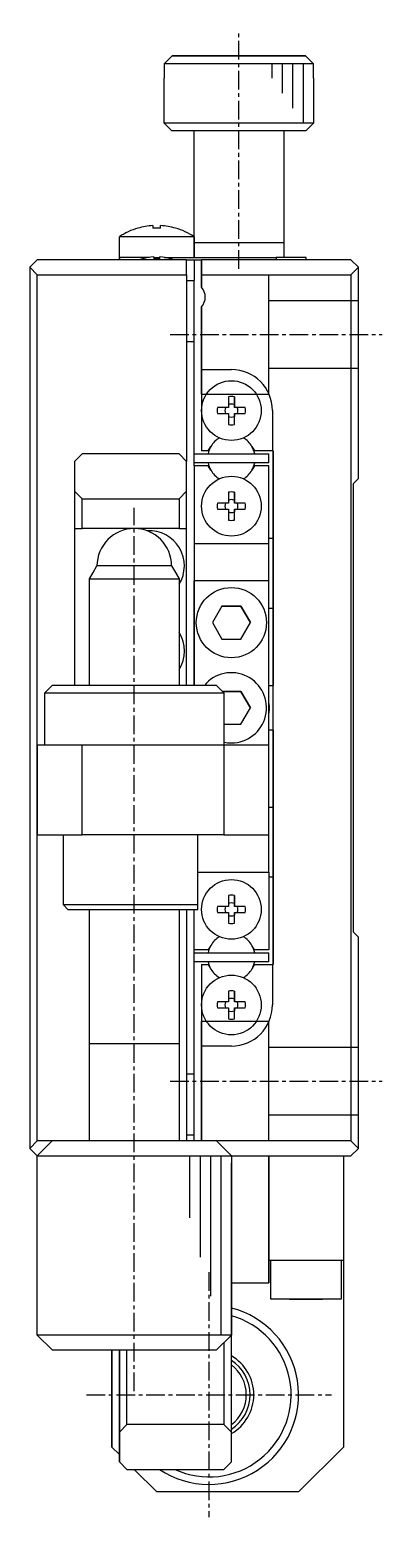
# Model space of a CAD drawing. Extents: x 417 to 593, y 60 to 280.
# Drawn here: x 569.4 to 593, y 180.6 to 280.2 of the extents above; entities that cross this region are included whole.
import ezdxf

# ---------------------------------------------------------------- set-up
doc = ezdxf.new("R2010")
doc.units = 0
doc.linetypes.add('CENTER', pattern=[2, 1.25, -0.25, 0.25, -0.25])
doc.layers.get('0').update_dxf_attribs({"linetype": 'CONTINUOUS'})
doc.layers.add('CENTER', color=1, linetype='CENTER')

# ---------------------------------------------------------------- blocks, each defined once
blk = doc.blocks.new('AID2940')
at = {"color": 3, "linetype": 'CONTINUOUS'}
for p, q in [((194.165, 97.851484), (190.002307, 97.851484)), ((194.165, 97.151484), (187.389871, 97.151484)), ((194.165, 95.751484), (182.165, 95.751484)), ((194.165, 96.451484), (184.777436, 96.451484))]:
    blk.add_line(p, q, dxfattribs=at)
at = {"color": 7, "linetype": 'CONTINUOUS'}
blk.add_line((194.165, 95.051484), (182.165, 95.051484), dxfattribs=at)
blk = doc.blocks.new('AID2952')
at = {"color": 3, "linetype": 'CONTINUOUS'}
for p, q in [((267.315, 91.651484), (265.314407, 91.651484)), ((267.315, 92.351484), (266.314111, 92.351484)), ((267.315, 90.951484), (264.314704, 90.951484)), ((267.315, 90.251484), (263.315, 90.251484))]:
    blk.add_line(p, q, dxfattribs=at)
at = {"color": 7, "linetype": 'CONTINUOUS'}
blk.add_line((266.315, 89.551484), (263.315, 89.551484), dxfattribs=at)

msp = doc.modelspace()

# ---------------------------------------------------------------- linework, layer by layer
at = {"color": 7, "linetype": 'CONTINUOUS'}
for p, q in [((578.893, 278.469), (578.39, 277.969)), ((578.39, 277.969), (588.34, 277.969)), ((578.39, 276.969), (578.39, 277.969)), ((578.893, 278.469), (587.837, 278.469)), ((587.837, 278.469), (578.893, 278.469)), ((588.34, 277.969), (587.837, 278.469)), ((588.34, 277.969), (588.34, 276.969)), ((578.365, 273.969), (578.365, 276.969)), ((578.365, 276.969), (578.39, 276.969)), ((578.365, 276.969), (578.39, 276.969)), ((588.34, 276.969), (588.365, 276.969)), ((588.34, 276.969), (588.365, 276.969)), ((588.365, 273.969), (578.365, 273.969)), ((578.865, 273.469), (578.365, 273.969)), ((588.365, 273.969), (587.865, 273.469)), ((578.865, 273.469), (587.865, 273.469)), ((580.365, 266.36), (580.365, 273.469)), ((586.365, 273.469), (586.365, 265.969)), ((576.603, 266.938), (576.606, 266.931)), ((577.605, 267.103), (577.605, 266.931)), ((578.125, 266.931), (578.125, 267.103)), ((579.123, 266.931), (579.127, 266.938)), ((579.123, 266.931), (579.127, 266.938)), ((580.365, 266.36), (575.365, 266.36)), ((575.365, 264.969), (575.365, 266.36)), ((580.365, 266.36), (580.365, 264.969)), ((580.365, 265.969), (580.365, 266.36)), ((580.365, 265.969), (583.365, 265.969)), ((580.365, 265.969), (583.365, 265.969)), ((580.365, 264.969), (580.365, 265.969)), ((583.365, 265.969), (586.365, 265.969)), ((583.365, 265.969), (586.365, 265.969)), ((586.365, 265.969), (586.365, 264.969)), ((577.365, 264.969), (575.365, 264.969)), ((575.365, 264.819), (575.365, 264.969)), ((575.365, 264.969), (575.365, 264.819)), ((577.665, 265.006), (577.665, 264.874)), ((577.665, 264.969), (578.065, 264.969)), ((578.065, 264.874), (578.065, 265.006)), ((578.391, 264.969), (585.865, 264.969)), ((587.865, 264.969), (585.865, 264.969)), ((587.865, 264.819), (587.865, 264.969)), ((569.865, 264.819), (569.365, 264.319)), ((569.365, 264.319), (569.365, 205.319)), ((569.365, 264.319), (569.865, 263.819)), ((579.865, 264.819), (569.865, 264.819)), ((576.915, 264.874), (576.936, 264.874)), ((577.665, 264.874), (578.065, 264.874)), ((578.793, 264.874), (578.815, 264.874)), ((579.865, 263.819), (579.865, 264.819)), ((579.865, 264.819), (580.865, 264.819)), ((580.365, 264.819), (580.365, 263.419)), ((590.865, 264.819), (580.865, 264.819)), ((580.865, 263.819), (580.865, 264.819)), ((580.865, 264.819), (580.865, 263.819)), ((591.365, 264.319), (590.865, 264.819)), ((590.865, 263.819), (591.365, 264.319)), ((591.365, 250.169), (591.365, 264.319)), ((569.865, 232.319), (569.865, 263.819)), ((569.865, 263.819), (579.865, 263.819)), ((579.865, 263.819), (579.865, 251.319)), ((579.865, 263.419), (580.365, 263.419)), ((580.365, 259.319), (580.365, 263.419)), ((580.865, 263.819), (590.865, 263.819)), ((580.865, 262.98), (580.865, 263.819)), ((580.865, 262.98), (580.865, 263.819)), ((580.865, 262.98), (580.865, 263.819)), ((580.865, 262.98), (580.865, 263.819)), ((580.865, 262.98), (580.865, 263.819)), ((580.865, 263.819), (580.865, 262.98)), ((590.865, 263.819), (590.865, 205.819)), ((580.865, 257.469), (580.865, 261.657)), ((580.865, 257.469), (580.865, 261.657)), ((580.865, 261.657), (580.865, 257.469)), ((580.865, 257.469), (580.865, 261.657)), ((580.865, 257.469), (580.865, 261.657)), ((580.865, 257.469), (580.865, 261.657)), ((580.365, 259.319), (579.865, 259.319)), ((580.365, 251.819), (580.365, 259.319)), ((580.865, 257.469), (580.865, 254.719)), ((580.865, 257.469), (580.865, 254.719)), ((580.865, 257.469), (582.865, 257.469)), ((580.865, 255.819), (580.865, 257.469)), ((580.865, 255.819), (580.865, 257.469)), ((580.865, 255.819), (580.865, 257.469)), ((580.865, 255.819), (580.865, 257.469)), ((582.665, 255.647), (582.665, 254.919)), ((583.065, 255.647), (583.065, 255.105)), ((583.065, 254.919), (583.065, 255.647)), ((583.065, 255.105), (583.065, 254.919)), ((580.865, 254.719), (580.865, 252.019)), ((580.865, 254.719), (580.865, 252.019)), ((582.665, 254.919), (581.936, 254.919)), ((581.936, 254.519), (582.665, 254.519)), ((582.665, 254.519), (582.665, 253.79)), ((583.793, 254.919), (583.065, 254.919)), ((583.065, 254.519), (583.065, 254.332)), ((583.065, 253.79), (583.065, 254.519)), ((583.065, 254.519), (583.793, 254.519)), ((583.065, 253.79), (583.065, 254.332)), ((585.615, 254.719), (585.615, 252.019)), ((585.615, 254.719), (585.615, 252.019)), ((581.32, 252.019), (580.865, 252.019)), ((581.32, 252.019), (581.49, 252.312)), ((584.409, 252.019), (584.239, 252.312)), ((584.239, 252.312), (584.409, 252.019)), ((585.615, 252.019), (584.409, 252.019)), ((585.615, 252.019), (585.665, 252.019)), ((585.665, 217.619), (585.665, 252.019)), ((585.665, 252.019), (585.665, 246.169)), ((572.365, 251.319), (572.865, 251.819)), ((572.365, 251.319), (572.365, 249.319)), ((579.365, 251.819), (572.865, 251.819)), ((579.365, 251.819), (579.865, 251.319)), ((579.865, 249.319), (579.865, 251.319)), ((580.365, 251.819), (585.365, 251.819)), ((580.365, 251.219), (580.365, 251.819)), ((585.365, 251.219), (580.365, 251.219)), ((580.365, 251.019), (580.365, 251.219)), ((580.365, 251.019), (580.365, 245.819)), ((581.32, 251.019), (580.365, 251.019)), ((581.49, 250.725), (581.32, 251.019)), ((584.409, 251.019), (584.239, 250.725)), ((584.409, 251.019), (584.239, 250.725)), ((585.365, 251.019), (584.409, 251.019)), ((585.365, 251.219), (585.365, 251.819)), ((585.365, 245.819), (585.365, 251.019)), ((591.365, 250.169), (591.015, 249.819)), ((572.365, 249.319), (572.365, 246.819)), ((572.865, 248.819), (572.365, 249.319)), ((579.865, 249.319), (579.365, 248.819)), ((579.865, 246.819), (579.865, 249.319)), ((582.665, 249.247), (582.665, 248.519)), ((583.065, 249.247), (583.065, 248.705)), ((583.065, 248.519), (583.065, 249.247)), ((591.015, 249.819), (591.015, 219.819)), ((572.865, 248.819), (579.365, 248.819)), ((572.865, 246.819), (572.865, 248.819)), ((579.365, 248.819), (579.365, 246.819)), ((582.665, 248.519), (581.936, 248.519)), ((581.936, 248.119), (582.665, 248.119)), ((582.665, 248.119), (582.665, 247.39)), ((583.065, 248.705), (583.065, 248.519)), ((583.793, 248.519), (583.065, 248.519)), ((583.065, 248.119), (583.065, 247.932)), ((583.065, 247.39), (583.065, 248.119)), ((583.065, 248.119), (583.793, 248.119)), ((583.065, 247.39), (583.065, 247.932)), ((572.365, 246.819), (572.365, 236.319)), ((572.365, 246.819), (572.865, 246.819)), ((579.365, 246.819), (572.865, 246.819)), ((579.365, 246.819), (579.865, 246.819)), ((579.865, 236.319), (579.865, 246.819)), ((585.365, 246.169), (585.665, 246.169)), ((585.665, 246.319), (585.665, 241.319)), ((585.665, 246.319), (585.665, 246.169)), ((580.365, 245.819), (585.365, 245.819)), ((580.365, 245.819), (580.365, 243.319)), ((585.365, 243.319), (585.365, 245.819)), ((573.615, 243.886), (573.865, 244.319)), ((576.387, 244.319), (573.865, 244.319)), ((578.865, 244.319), (576.387, 244.319)), ((578.865, 244.319), (579.115, 243.886)), ((573.365, 243.452), (573.615, 243.886)), ((573.365, 236.319), (573.365, 243.452)), ((573.365, 243.452), (576.392, 243.452)), ((576.392, 243.452), (579.365, 243.452)), ((579.115, 243.886), (579.365, 243.452)), ((579.365, 243.452), (579.365, 236.319)), ((580.365, 243.319), (580.365, 236.319)), ((580.365, 236.319), (580.365, 243.319)), ((585.365, 243.319), (580.365, 243.319)), ((585.365, 232.319), (585.365, 243.319)), ((582.23, 241.619), (581.594, 240.519)), ((582.23, 241.619), (583.5, 241.619)), ((583.5, 241.619), (582.23, 241.619)), ((583.5, 241.619), (584.135, 240.519)), ((584.135, 240.519), (583.5, 241.619)), ((585.665, 241.469), (585.365, 241.469)), ((585.665, 241.469), (585.665, 236.319)), ((585.665, 241.469), (585.665, 241.319)), ((581.594, 240.519), (582.23, 239.419)), ((583.5, 239.419), (584.135, 240.519)), ((582.23, 239.419), (583.5, 239.419)), ((570.365, 235.819), (570.865, 236.319)), ((581.865, 236.319), (570.865, 236.319)), ((581.865, 236.319), (582.365, 235.819)), ((585.365, 236.319), (585.665, 236.319)), ((585.665, 233.069), (585.665, 236.569)), ((585.665, 233.069), (585.665, 236.569)), ((570.365, 235.819), (582.365, 235.819)), ((570.365, 232.319), (570.365, 235.819)), ((582.265, 235.919), (583.5, 235.919)), ((583.5, 235.919), (582.265, 235.919)), ((582.365, 235.819), (582.365, 232.319)), ((583.5, 235.919), (584.135, 234.819)), ((584.135, 234.819), (583.5, 235.919)), ((585.365, 235.104), (585.388, 234.828)), ((583.5, 233.719), (584.135, 234.819)), ((585.389, 234.774), (585.365, 234.491)), ((582.365, 233.719), (583.5, 233.719)), ((585.665, 233.319), (585.365, 233.319)), ((585.665, 233.319), (585.665, 228.169)), ((569.865, 226.319), (569.865, 232.319)), ((569.865, 232.319), (569.865, 226.319)), ((572.865, 232.319), (569.865, 232.319)), ((572.865, 226.319), (572.865, 232.319)), ((582.365, 232.319), (572.865, 232.319)), ((582.365, 232.319), (582.365, 226.319)), ((585.365, 232.319), (582.365, 232.319)), ((585.365, 226.319), (585.365, 232.319)), ((585.365, 228.169), (585.665, 228.169)), ((585.665, 228.319), (585.665, 223.319)), ((585.665, 228.319), (585.665, 228.169)), ((569.865, 205.819), (569.865, 226.319)), ((569.865, 226.319), (572.865, 226.319)), ((571.615, 221.619), (571.615, 226.319)), ((582.365, 226.319), (572.865, 226.319)), ((580.615, 221.619), (580.615, 226.319)), ((582.365, 226.319), (585.365, 226.319)), ((585.365, 223.819), (585.365, 226.319)), ((580.615, 223.819), (585.365, 223.819)), ((585.365, 223.819), (585.365, 218.619)), ((585.665, 223.469), (585.365, 223.469)), ((585.665, 223.469), (585.665, 217.619)), ((585.665, 223.469), (585.665, 223.319)), ((582.665, 222.247), (582.665, 221.519)), ((583.065, 222.247), (583.065, 221.705)), ((583.065, 221.519), (583.065, 222.247)), ((580.615, 221.619), (571.615, 221.619)), ((571.915, 221.319), (571.615, 221.619)), ((571.915, 221.319), (580.615, 221.319)), ((573.365, 212.319), (573.365, 221.319)), ((579.365, 221.319), (579.365, 212.319)), ((579.865, 221.319), (579.865, 205.819)), ((580.365, 218.619), (580.365, 221.319)), ((580.615, 221.319), (580.615, 221.619)), ((582.665, 221.519), (581.936, 221.519)), ((581.936, 221.119), (582.665, 221.119)), ((582.665, 221.119), (582.665, 220.39)), ((583.065, 221.705), (583.065, 221.519)), ((583.793, 221.519), (583.065, 221.519)), ((583.065, 221.119), (583.065, 220.932)), ((583.065, 220.39), (583.065, 221.119)), ((583.065, 221.119), (583.793, 221.119)), ((583.065, 220.39), (583.065, 220.932)), ((591.015, 219.819), (591.365, 219.469)), ((591.365, 205.319), (591.365, 219.469)), ((580.365, 218.419), (580.365, 218.619)), ((581.32, 218.619), (580.365, 218.619)), ((580.365, 218.419), (585.365, 218.419)), ((580.365, 217.819), (580.365, 218.419)), ((581.49, 218.912), (581.32, 218.619)), ((584.409, 218.619), (584.239, 218.912)), ((584.409, 218.619), (584.239, 218.912)), ((585.365, 218.619), (584.409, 218.619)), ((585.365, 217.819), (585.365, 218.419)), ((580.365, 210.319), (580.365, 217.819)), ((585.365, 217.819), (580.365, 217.819)), ((580.865, 217.619), (580.865, 214.919)), ((580.865, 217.619), (580.865, 214.919)), ((580.865, 217.619), (581.32, 217.619)), ((581.32, 217.619), (581.49, 217.325)), ((584.409, 217.619), (584.239, 217.325)), ((584.239, 217.325), (584.409, 217.619)), ((584.409, 217.619), (585.615, 217.619)), ((585.615, 217.619), (585.615, 214.919)), ((585.615, 217.619), (585.615, 214.919)), ((585.615, 217.619), (585.665, 217.619)), ((582.665, 215.847), (582.665, 215.119)), ((583.065, 215.847), (583.065, 215.305)), ((583.065, 215.119), (583.065, 215.847)), ((583.065, 215.305), (583.065, 215.119)), ((580.865, 214.919), (580.865, 212.169)), ((580.865, 214.919), (580.865, 212.169)), ((582.665, 215.119), (581.936, 215.119)), ((581.936, 214.719), (582.665, 214.719)), ((582.665, 214.719), (582.665, 213.99)), ((583.793, 215.119), (583.065, 215.119)), ((583.065, 214.719), (583.065, 214.532)), ((583.065, 213.99), (583.065, 214.719)), ((583.065, 214.719), (583.793, 214.719)), ((583.065, 213.99), (583.065, 214.532)), ((580.865, 212.169), (580.865, 213.819)), ((580.865, 212.169), (580.865, 213.819)), ((580.865, 212.169), (580.865, 213.819)), ((580.865, 212.169), (580.865, 213.819)), ((573.365, 212.319), (573.365, 212.324)), ((573.365, 205.819), (573.365, 212.319)), ((576.292, 212.319), (573.365, 212.319)), ((573.365, 212.314), (573.365, 212.319)), ((576.365, 212.319), (576.292, 212.319)), ((576.492, 212.319), (576.365, 212.319)), ((579.365, 212.319), (576.492, 212.319)), ((579.365, 212.324), (579.365, 212.319)), ((579.365, 212.319), (579.365, 205.819)), ((579.365, 212.319), (579.365, 212.314)), ((580.865, 205.819), (580.865, 212.169)), ((580.865, 205.819), (580.865, 212.169)), ((580.865, 212.169), (580.865, 205.819)), ((580.865, 205.819), (580.865, 212.169)), ((580.865, 205.819), (580.865, 212.169)), ((580.865, 205.819), (580.865, 212.169)), ((582.865, 212.169), (580.865, 212.169)), ((579.865, 210.319), (580.365, 210.319)), ((580.365, 206.219), (580.365, 210.319)), ((579.865, 206.219), (580.365, 206.219)), ((580.365, 205.819), (580.365, 206.219)), ((569.865, 205.819), (569.365, 205.319)), ((569.365, 205.319), (569.865, 204.819)), ((569.865, 204.819), (570.865, 205.819)), ((570.865, 205.819), (569.865, 205.819)), ((576.414, 205.819), (570.865, 205.819)), ((581.865, 205.819), (576.414, 205.819)), ((590.865, 205.819), (581.865, 205.819)), ((581.865, 205.819), (582.865, 204.819)), ((591.365, 205.319), (590.865, 205.819)), ((590.865, 204.819), (591.365, 205.319)), ((569.865, 192.819), (569.865, 204.819)), ((569.865, 204.819), (576.424, 204.819)), ((576.424, 204.819), (582.865, 204.819)), ((582.865, 204.819), (590.865, 204.819)), ((582.865, 192.819), (582.865, 204.319)), ((585.365, 204.819), (585.365, 197.819)), ((585.365, 197.819), (585.365, 204.819)), ((590.365, 204.819), (590.365, 197.819)), ((590.365, 197.819), (585.365, 197.819)), ((585.365, 197.819), (585.365, 196.319)), ((585.365, 196.319), (585.365, 197.819)), ((585.515, 195.219), (585.515, 197.819)), ((590.215, 197.819), (590.215, 195.219)), ((590.365, 197.819), (590.365, 185.319)), ((582.865, 196.319), (585.365, 196.319)), ((590.215, 195.219), (585.515, 195.219)), ((590.215, 195.219), (585.515, 195.219)), ((587.865, 195.219), (586.765, 195.219)), ((586.765, 195.219), (587.865, 195.219)), ((587.865, 195.219), (588.965, 195.219)), ((588.965, 195.219), (587.865, 195.219)), ((582.865, 192.819), (569.865, 192.819)), ((570.865, 191.819), (569.865, 192.819)), ((582.865, 192.819), (581.865, 191.819)), ((582.365, 192.319), (582.365, 186.819)), ((582.865, 186.319), (582.865, 192.819)), ((570.865, 191.819), (581.865, 191.819)), ((574.865, 191.819), (574.865, 185.319)), ((574.865, 185.319), (574.865, 191.819)), ((575.365, 184.319), (575.365, 191.819)), ((575.365, 191.819), (575.365, 186.319)), ((575.865, 186.819), (575.865, 191.819)), ((575.365, 186.319), (575.865, 186.819)), ((575.365, 186.319), (575.365, 184.319)), ((582.365, 186.819), (575.865, 186.819)), ((582.365, 186.819), (582.865, 186.319)), ((582.865, 184.319), (582.865, 186.319)), ((574.865, 185.319), (575.365, 184.819)), ((575.365, 184.819), (574.865, 185.319)), ((590.365, 185.319), (587.365, 182.319)), ((575.365, 184.319), (575.865, 183.819)), ((575.865, 183.819), (575.365, 184.319)), ((582.865, 184.319), (582.365, 183.819)), ((575.865, 183.819), (582.365, 183.819)), ((576.365, 183.819), (577.865, 182.319)), ((577.865, 182.319), (576.365, 183.819)), ((587.365, 182.319), (577.865, 182.319))]:
    msp.add_line(p, q, dxfattribs=at)
at = {"color": 9, "linetype": 'CONTINUOUS'}
msp.add_line((585.865, 264.969), (585.865, 264.819), dxfattribs=at)
at = {"color": 3, "linetype": 'CONTINUOUS'}
for p, q in [((580.865, 263.819), (585.365, 263.819)), ((585.365, 255.819), (585.365, 263.819)), ((591.365, 262.069), (585.365, 262.069)), ((585.365, 257.569), (591.365, 257.569)), ((580.865, 255.819), (585.365, 255.819)), ((585.365, 213.819), (580.865, 213.819)), ((585.365, 205.819), (585.365, 213.819)), ((591.365, 212.069), (585.365, 212.069)), ((585.365, 207.569), (591.365, 207.569))]:
    msp.add_line(p, q, dxfattribs=at)
at = {"color": 7, "linetype": 'CONTINUOUS'}
msp.add_polyline3d([(578.125, 266.931, 0), (578.121, 266.931, 0), (578.117, 266.931, 0), (578.113, 266.932, 0), (578.108, 266.932, 0), (578.104, 266.932, 0), (578.1, 266.932, 0), (578.096, 266.932, 0), (578.092, 266.933, 0), (578.088, 266.933, 0), (578.084, 266.933, 0), (578.08, 266.933, 0), (578.076, 266.933, 0), (578.072, 266.934, 0), (578.068, 266.934, 0), (578.064, 266.934, 0), (578.06, 266.934, 0), (578.056, 266.934, 0), (578.052, 266.934, 0), (578.048, 266.935, 0), (578.043, 266.935, 0), (578.039, 266.935, 0), (578.035, 266.935, 0), (578.031, 266.935, 0), (578.027, 266.935, 0), (578.023, 266.935, 0), (578.019, 266.936, 0), (578.015, 266.936, 0), (578.011, 266.936, 0), (578.007, 266.936, 0), (578.003, 266.936, 0), (577.999, 266.936, 0), (577.995, 266.936, 0), (577.991, 266.936, 0), (577.987, 266.936, 0), (577.983, 266.937, 0), (577.978, 266.937, 0), (577.974, 266.937, 0), (577.97, 266.937, 0), (577.966, 266.937, 0), (577.962, 266.937, 0), (577.958, 266.937, 0), (577.954, 266.937, 0), (577.95, 266.937, 0), (577.946, 266.937, 0), (577.942, 266.937, 0), (577.938, 266.937, 0), (577.934, 266.937, 0), (577.93, 266.937, 0), (577.926, 266.938, 0), (577.922, 266.938, 0), (577.918, 266.938, 0), (577.913, 266.938, 0), (577.909, 266.938, 0), (577.905, 266.938, 0), (577.901, 266.938, 0), (577.897, 266.938, 0), (577.893, 266.938, 0), (577.889, 266.938, 0), (577.885, 266.938, 0), (577.881, 266.938, 0), (577.877, 266.938, 0), (577.873, 266.938, 0), (577.869, 266.938, 0), (577.865, 266.938, 0), (577.861, 266.938, 0), (577.857, 266.938, 0), (577.852, 266.938, 0), (577.848, 266.938, 0), (577.844, 266.938, 0), (577.84, 266.938, 0), (577.836, 266.938, 0), (577.832, 266.938, 0), (577.828, 266.938, 0), (577.824, 266.938, 0), (577.82, 266.938, 0), (577.816, 266.938, 0), (577.812, 266.938, 0), (577.808, 266.938, 0), (577.804, 266.938, 0), (577.8, 266.937, 0), (577.796, 266.937, 0), (577.792, 266.937, 0), (577.787, 266.937, 0), (577.783, 266.937, 0), (577.779, 266.937, 0), (577.775, 266.937, 0), (577.771, 266.937, 0), (577.767, 266.937, 0), (577.763, 266.937, 0), (577.759, 266.937, 0), (577.755, 266.937, 0), (577.751, 266.937, 0), (577.747, 266.937, 0), (577.743, 266.936, 0), (577.739, 266.936, 0), (577.735, 266.936, 0), (577.731, 266.936, 0), (577.726, 266.936, 0), (577.722, 266.936, 0), (577.718, 266.936, 0), (577.714, 266.936, 0), (577.71, 266.936, 0), (577.706, 266.935, 0), (577.702, 266.935, 0), (577.698, 266.935, 0), (577.694, 266.935, 0), (577.69, 266.935, 0), (577.686, 266.935, 0), (577.682, 266.935, 0), (577.678, 266.934, 0), (577.674, 266.934, 0), (577.67, 266.934, 0), (577.666, 266.934, 0), (577.662, 266.934, 0), (577.657, 266.934, 0), (577.653, 266.933, 0), (577.649, 266.933, 0), (577.645, 266.933, 0), (577.641, 266.933, 0), (577.637, 266.933, 0), (577.633, 266.932, 0), (577.629, 266.932, 0), (577.625, 266.932, 0), (577.621, 266.932, 0), (577.617, 266.932, 0), (577.613, 266.931, 0), (577.609, 266.931, 0), (577.605, 266.931, 0)], dxfattribs=at)
for centre, radius in [((582.865, 254.719), 2), ((582.865, 248.319), 2), ((582.865, 240.519), 2.35), ((582.865, 221.319), 2), ((582.865, 214.919), 2)]:
    msp.add_circle(centre, radius, dxfattribs=at)
for centre, radius, start, end in [((577.865, 262.619), 4.5, 106.28584, 123.74899), ((577.865, 262.619), 4.492, 93.31782, 106.26943), ((577.865, 262.619), 4.492, 73.73057, 86.68218), ((577.865, 262.619), 4.5, 56.25101, 73.71416), ((577.865, 261.819), 3.194, 93.59035, 106.90526), ((577.865, 261.819), 3.194, 73.09474, 86.40965), ((577.865, 261.819), 3.2, 107.27, 110.36413), ((577.865, 261.819), 3.2, 69.63587, 72.73), ((580.115, 262.319), 1, 318.59038, 41.40962), ((582.865, 254.719), 2.75, 0, 90), ((582.865, 254.719), 0.95, 77.8468, 102.1532), ((582.865, 254.719), 0.435, 62.63352, 117.36648), ((582.865, 254.719), 0.95, 167.8468, 192.1532), ((582.865, 254.719), 0.435, 152.63352, 207.36648), ((582.865, 254.719), 0.435, 242.63352, 297.36648), ((582.865, 254.719), 0.435, 332.63352, 27.36648), ((582.865, 254.719), 0.95, 347.8468, 12.1532), ((582.865, 254.719), 0.95, 257.8468, 282.1532), ((582.865, 251.519), 1.587, 150, 169.10698), ((582.865, 251.519), 1.587, 135, 150), ((582.98, 251.404), 1.75, 121.88153, 135), ((582.865, 251.519), 1.587, 120.43326, 135.00003), ((582.865, 251.519), 1.587, 45.00025, 59.56674), ((582.75, 251.404), 1.75, 45, 58.11847), ((582.865, 251.519), 1.587, 30, 45), ((582.865, 251.519), 1.587, 10.89302, 30), ((582.865, 251.519), 1.587, 190.89309, 210.00003), ((582.865, 251.519), 1.587, 330, 349.10691), ((582.865, 251.519), 1.587, 210, 225), ((582.865, 251.519), 1.587, 224.99975, 239.56682), ((582.98, 251.633), 1.75, 225, 238.11847), ((582.865, 251.519), 1.587, 300.43318, 314.99997), ((582.75, 251.633), 1.75, 301.88153, 315), ((582.865, 251.519), 1.587, 315, 330), ((582.865, 248.319), 0.95, 77.8468, 102.1532), ((582.865, 248.319), 0.95, 167.8468, 192.1532), ((582.865, 248.319), 0.435, 152.63352, 207.36648), ((582.865, 248.319), 0.435, 62.63352, 117.36648), ((582.865, 248.319), 0.435, 332.63352, 27.36648), ((582.865, 248.319), 0.95, 347.8468, 12.1532), ((582.865, 248.319), 0.435, 242.63352, 297.36648), ((582.865, 248.319), 0.95, 257.8468, 282.1532), ((576.365, 244.319), 2.5, 90, 180), ((576.365, 244.319), 2.5, 0, 90), ((577.365, 244.319), 2.35, 328.32757, 93.3238), ((577.365, 238.619), 2.35, 328.32757, 31.67243), ((582.865, 234.819), 2.35, 270, 140.33499), ((585.14, 234.799), 0.25, 334.13937, 25.86063), ((582.865, 234.819), 2.35, 257.71551, 270), ((582.865, 221.319), 0.95, 77.8468, 102.1532), ((582.865, 221.319), 0.95, 167.8468, 192.1532), ((582.865, 221.319), 0.435, 152.63352, 207.36648), ((582.865, 221.319), 0.435, 62.63352, 117.36648), ((582.865, 221.319), 0.435, 332.63352, 27.36648), ((582.865, 221.319), 0.95, 347.8468, 12.1532), ((582.865, 221.319), 0.435, 242.63352, 297.36648), ((582.865, 221.319), 0.95, 257.8468, 282.1532), ((582.865, 218.119), 1.587, 135, 150), ((582.98, 218.004), 1.75, 121.88153, 135), ((582.865, 218.119), 1.587, 120.43326, 135.00003), ((582.865, 218.119), 1.587, 45.00025, 59.56674), ((582.75, 218.004), 1.75, 45, 58.11847), ((582.865, 218.119), 1.587, 30, 45), ((582.865, 218.119), 1.587, 150, 169.10698), ((582.865, 218.119), 1.587, 10.89302, 30), ((582.865, 218.119), 1.587, 190.89309, 210.00003), ((582.865, 218.119), 1.587, 210, 225), ((582.865, 218.119), 1.587, 315, 330), ((582.865, 218.119), 1.587, 330, 349.10691), ((582.865, 218.119), 1.587, 224.99975, 239.56682), ((582.98, 218.233), 1.75, 225, 238.11847), ((582.865, 218.119), 1.587, 300.43318, 315.00025), ((582.75, 218.233), 1.75, 301.88153, 315), ((582.865, 214.919), 0.95, 77.8468, 102.1532), ((582.865, 214.919), 0.435, 62.63352, 117.36648), ((582.865, 214.919), 0.95, 167.8468, 192.1532), ((582.865, 214.919), 0.435, 152.63352, 207.36648), ((582.865, 214.919), 0.435, 242.63352, 297.36648), ((582.865, 214.919), 2.75, 270, 0), ((582.865, 214.919), 0.435, 332.63352, 27.36648), ((582.865, 214.919), 0.95, 347.8468, 12.1532), ((582.865, 214.919), 0.95, 257.8468, 282.1532), ((581.365, 188.819), 6, 236.44269, 75.52249), ((581.365, 188.819), 5.5, 245.38002, 74.17338), ((581.365, 188.819), 3, 300, 60), ((581.365, 188.819), 2.5, 0.51891, 53.1301), ((581.365, 188.819), 2.5, 306.8699, 0.51891)]:
    msp.add_arc(centre, radius, start, end, dxfattribs=at)
at = {"color": 9, "linetype": 'CONTINUOUS'}
msp.add_arc((581.365, 188.819), 2.75, 303.05573, 56.94427, dxfattribs=at)
at = {"layer": 'CENTER', "color": 1, "linetype": 'CENTER'}
for p, q in [((583.365, 264.219), (583.365, 280.219)), ((578.765, 259.819), (592.965, 259.819)), ((576.365, 189.055), (576.365, 248.216)), ((578.765, 209.819), (592.965, 209.819)), ((581.365, 197.019), (581.365, 180.619)), ((573.165, 188.819), (589.565, 188.819))]:
    msp.add_line(p, q, dxfattribs=at)

# ---------------------------------------------------------------- block references
at = {"rotation": 90}
for name in ['AID2952', 'AID2940']:
    msp.add_blockref(name, (677.916, 10.654), dxfattribs=at)

doc.saveas('drawing.dxf')
